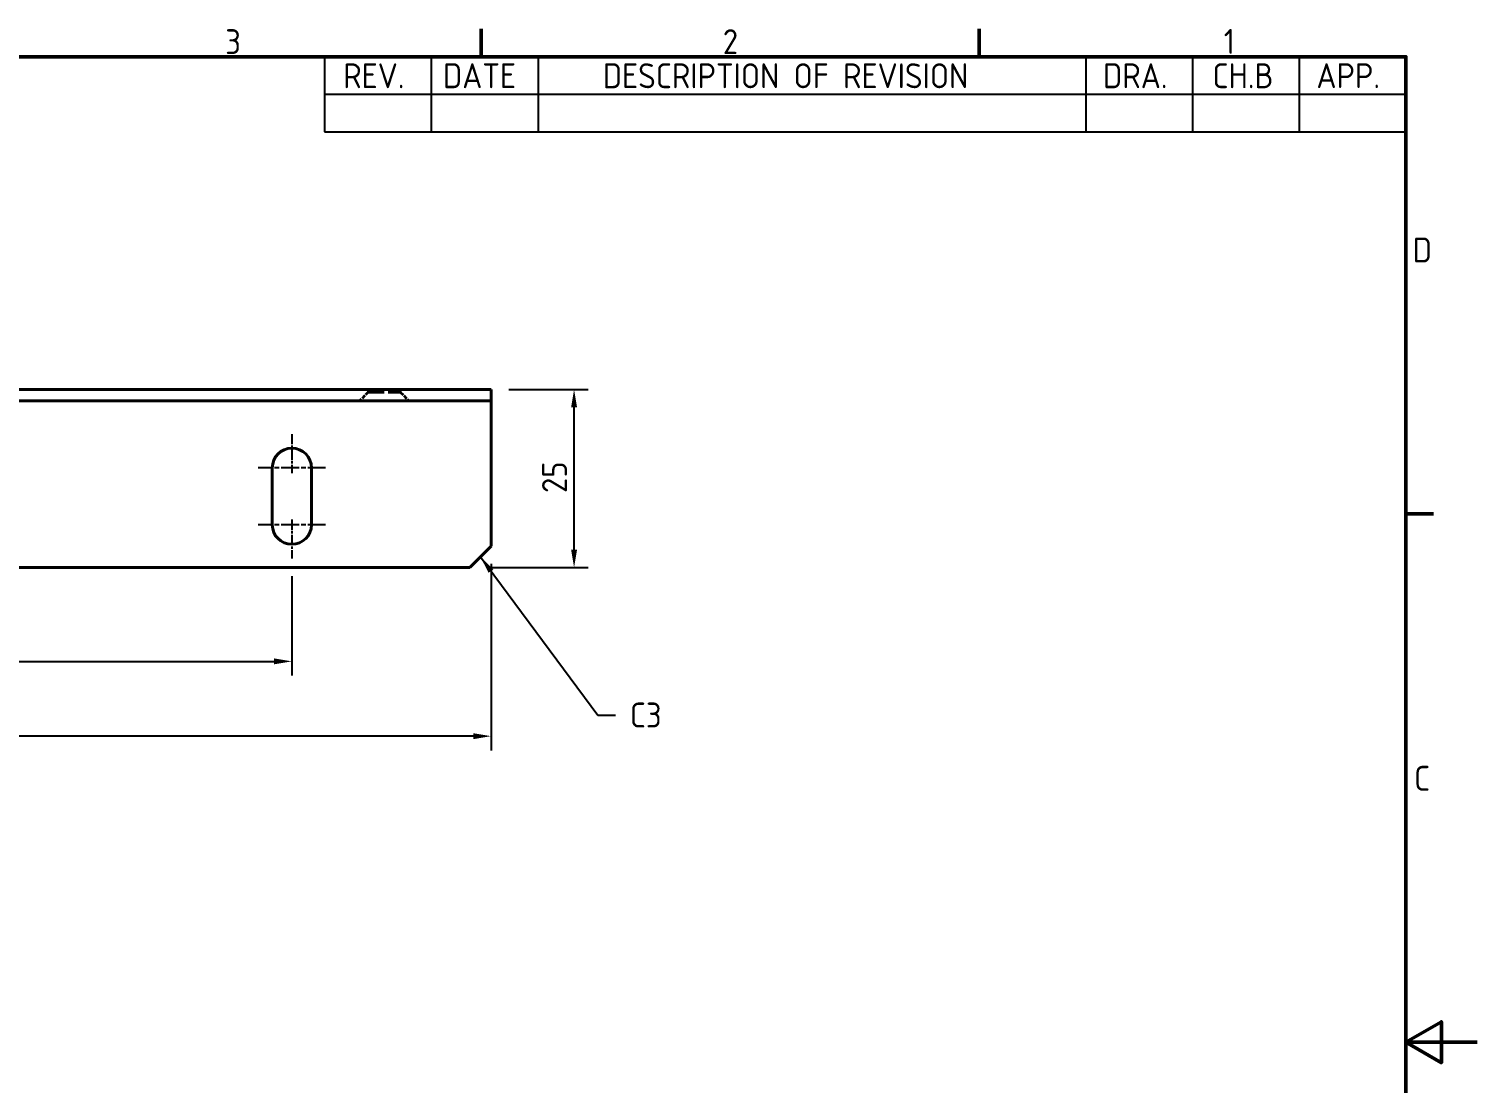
# Model space of a CAD drawing. Header units: millimetres. Extents: x 0 to 420, y 0 to 297.
# Drawn here: x 216.4 to 420, y 142.8 to 290.9 of the extents above; entities that cross this region are included whole.
import ezdxf

# ---------------------------------------------------------------- set-up
doc = ezdxf.new("R2010")
doc.units = ezdxf.units.MM
doc.linetypes.add('CHAIN', pattern=[0.35429999999999995, 0.2362, -0.0295, 0.0591, -0.0295])
doc.linetypes.add('DASHED', pattern=[0.2067, 0.1654, -0.0413])
doc.layers.get('0').update_dxf_attribs({"color": 3, "lineweight": 25})
for name, color, linetype, lineweight in [('가려진 것(ISO)', 2, 'DASHED', 35), ('가시적인 것(ISO)', 3, 'Continuous', 40), ('경계(ISO)', 7, 'Continuous', 50), ('기호(ISO)', 5, 'Continuous', 25), ('중심 표식(ISO)', 1, 'Continuous', 25), ('치수(ISO)', 2, 'Continuous', 25)]:
    doc.layers.add(name, color=color, linetype=linetype, lineweight=lineweight)
doc.styles.add('문자 텍스트_PSTEK_POSCO', font='isocp.shx')
doc.styles.add('치수 텍스트_PSTEK_POSCO', font='isocp.shx')
doc.dimstyles.new('치수_PSTEK_POSCO', dxfattribs={"dimtxt": 3.5, "dimasz": 2.5, "dimexe": 2, "dimexo": 2.5, "dimgap": 1, "dimtad": 1, "dimrnd": 1e-08, "dimdsep": 46, "dimtxsty": '치수 텍스트_PSTEK_POSCO', "dimcen": 0.09, "dimdle": 10, "dimclrd": 7, "dimclre": 7, "dimclrt": 2, "dimadec": 1, "dimazin": 2, "dimtfac": 1, "dimtmove": 0, "dimatfit": 3, "dimfxl": 0, "dimtolj": 1, "dimlwd": -1, "dimlwe": -1, "dimarcsym": 0})
doc.dimstyles.new('치수_PSTEK_POSCO$7', dxfattribs={"dimtxt": 3.5, "dimasz": 2.5, "dimexe": 2, "dimexo": 2.5, "dimgap": 1, "dimtad": 1, "dimrnd": 1e-08, "dimdsep": 46, "dimtxsty": '치수 텍스트_PSTEK_POSCO', "dimcen": 0.09, "dimdle": 10, "dimclrd": 7, "dimclre": 7, "dimclrt": 2, "dimadec": 1, "dimazin": 2, "dimtfac": 1, "dimtmove": 0, "dimatfit": 3, "dimfxl": 0, "dimtolj": 1, "dimlwd": -1, "dimlwe": -1, "dimarcsym": 0})

# ---------------------------------------------------------------- blocks, each defined once
blk = doc.blocks.new('경계 Default Border')
at = {"layer": '경계(ISO)'}
for p, q in [((280, 287.0000076293945), (280, 290.9000015258789)), ((350, 287.0000076293945), (350, 290.9000015258789)), ((410, 222.7499961853027), (413.8999938964844, 222.7499961853027))]:
    blk.add_line(p, q, dxfattribs=at)
at = {"layer": '경계(ISO)', "flags": 128}
for points in [[(10, 10), (10, 287.0000076293945), (410, 287.0000076293945), (410, 10), (10, 10)], [(420, 148.5000038146973), (410, 148.5000038146973), (415, 151.3867473602295), (415, 145.6132507324219), (410, 148.5000038146973)]]:
    blk.add_lwpolyline(points, dxfattribs=at)
at = {"layer": '경계(ISO)', "color": 2, "char_height": 3.499999940395355, "attachment_point": 7, "style": '문자 텍스트_PSTEK_POSCO'}
for s, insert in [('3', (244.0299628911206, 287.3666269379668)), ('2', (313.9823627700749, 287.3666269379668)), ('1', (384.4004104957878, 287.4)), ('D', (410.9579818578792, 258.0916269677691)), ('C', (411.1519627901149, 183.8416269677691))]:
    blk.add_mtext(s, dxfattribs=dict(at, insert=insert))
blk = doc.blocks.new('*D25')
at = {"layer": 'Defpoints', "color": 0, "transparency": 16777216}
for p in [(35.39649759767256, 218.2259413494465), (281.3964975976726, 218.2259413494464), (35.39649759767256, 191.5092186442006)]:
    blk.add_point(p, dxfattribs=at)
at = {"layer": '치수(ISO)', "color": 7, "transparency": 16777216}
for p, q in [((35.39649759767256, 215.7259413494465), (35.39649759767256, 189.5092186442006)), ((281.3964975976726, 215.7259413494464), (281.3964975976726, 189.5092186442006)), ((278.8964975976726, 191.5092186442006), (37.89649759767256, 191.5092186442006))]:
    blk.add_line(p, q, dxfattribs=at)
for points in [[(37.89649759767256, 191.9258853108672), (37.89649759767256, 191.0925519775339), (35.39649759767256, 191.5092186442006)], [(278.8964975976726, 191.9258853108672), (278.8964975976726, 191.0925519775339), (281.3964975976726, 191.5092186442006)]]:
    blk.add_solid(points, dxfattribs=at)
at = {"layer": '치수(ISO)', "color": 2, "transparency": 16777216, "insert": (154.9402475976726, 194.2595631323896), "char_height": 3.5, "attachment_point": 4, "style": '치수 텍스트_PSTEK_POSCO'}
blk.add_mtext('\\A1;246', dxfattribs=at)
blk = doc.blocks.new('*D26')
at = {"layer": 'Defpoints', "color": 0, "transparency": 16777216}
for p in [(281.3964975976725, 240.2259413494504), (293.0724843734542, 240.2259413494504), (278.3964975976726, 215.2259413494464)]:
    blk.add_point(p, dxfattribs=at)
at = {"layer": '치수(ISO)', "color": 7, "transparency": 16777216}
for p, q in [((283.8964975976725, 240.2259413494504), (295.0724843734542, 240.2259413494504)), ((293.0724843734542, 217.7259413494464), (293.0724843734542, 237.7259413494504)), ((280.8964975976726, 215.2259413494464), (295.0724843734542, 215.2259413494464))]:
    blk.add_line(p, q, dxfattribs=at)
for points in [[(292.6558177067875, 237.7259413494504), (293.4891510401209, 237.7259413494504), (293.0724843734542, 240.2259413494504)], [(292.6558177067875, 217.7259413494464), (293.4891510401209, 217.7259413494464), (293.0724843734542, 215.2259413494464)]]:
    blk.add_solid(points, dxfattribs=at)
at = {"layer": '치수(ISO)', "color": 2, "transparency": 16777216, "insert": (290.3221398852651, 225.6840149996551), "char_height": 3.5, "attachment_point": 4, "rotation": 90, "style": '치수 텍스트_PSTEK_POSCO'}
blk.add_mtext('\\A1;25', dxfattribs=at)
blk = doc.blocks.new('*D28')
at = {"layer": 'Defpoints', "color": 0, "transparency": 16777216}
for p in [(63.39649759767255, 216.4759413494463), (253.3964975976725, 216.4759413494463), (253.3964975976725, 202.0243489679229)]:
    blk.add_point(p, dxfattribs=at)
at = {"layer": '치수(ISO)', "color": 7, "transparency": 16777216}
for p, q in [((63.39649759767255, 213.9759413494463), (63.39649759767255, 200.0243489679229)), ((253.3964975976725, 213.9759413494463), (253.3964975976725, 200.0243489679229)), ((65.89649759767255, 202.0243489679229), (250.8964975976725, 202.0243489679229))]:
    blk.add_line(p, q, dxfattribs=at)
for points in [[(65.89649759767255, 202.4410156345895), (65.89649759767255, 201.6076823012562), (63.39649759767255, 202.0243489679229)], [(250.8964975976725, 202.4410156345895), (250.8964975976725, 201.6076823012562), (253.3964975976725, 202.0243489679229)]]:
    blk.add_solid(points, dxfattribs=at)
at = {"layer": '치수(ISO)', "color": 2, "transparency": 16777216, "insert": (155.5890045665516, 204.7743489679229), "char_height": 3.5, "attachment_point": 4, "style": '치수 텍스트_PSTEK_POSCO'}
blk.add_mtext('\\A1;190', dxfattribs=at)

msp = doc.modelspace()

# ---------------------------------------------------------------- linework, layer by layer
at = {"layer": '가려진 것(ISO)', "ltscale": 0.6665437817573547}
for p, q in [((264.1464975976725, 240.2259413494484), (264.1464975976725, 239.8759413494484)), ((268.6464975976725, 240.2259413494484), (268.6464975976725, 239.8759413494484))]:
    msp.add_line(p, q, dxfattribs=at)
at = {"layer": '가려진 것(ISO)', "ltscale": 3.366959810256958}
for p, q in [((264.1464975976725, 239.8759413494484), (262.8964975976725, 238.6259413494484)), ((268.6464975976725, 239.8759413494484), (269.8964975976725, 238.6259413494484))]:
    msp.add_line(p, q, dxfattribs=at)
at = {"layer": '가려진 것(ISO)', "ltscale": 13.46340656280518}
msp.add_line((264.1464975976725, 239.8759413494484), (268.6464975976725, 239.8759413494484), dxfattribs=at)
at = {"layer": '가시적인 것(ISO)'}
for p, q in [((281.3964975976725, 240.2259413494504), (35.39649759767247, 240.2259413494505)), ((281.3964975976725, 238.6259413494504), (281.3964975976725, 240.2259413494504)), ((281.3964975976725, 238.6259413494504), (35.39649759767247, 238.6259413494504)), ((281.3964975976725, 238.6259413494469), (281.3964975976725, 237.0259413494464)), ((281.3964975976726, 237.0259413494464), (281.3964975976726, 218.2259413494464)), ((250.6464975976725, 221.2259413494463), (250.6464975976725, 229.2259413494463)), ((256.1464975976725, 229.2259413494463), (256.1464975976725, 221.2259413494463)), ((281.3964975976726, 218.2259413494464), (278.3964975976726, 215.2259413494464)), ((278.3964975976726, 215.2259413494464), (38.39649759767255, 215.2259413494465))]:
    msp.add_line(p, q, dxfattribs=at)
for centre, start, end in [((253.3964975976725, 229.2259413494464), 0, 180), ((253.3964975976725, 221.2259413494463), 180, 0)]:
    msp.add_arc(centre, 2.750000000000004, start, end, dxfattribs=at)
at = {"layer": '기호(ISO)'}
for p, q in [((258, 287.0000076293945), (410, 287.0000076293945)), ((258, 287.0000076293945), (258, 281.7200076889991)), ((273, 287.0000076293945), (273, 281.7200076889991)), ((288, 287.0000076293945), (288, 281.7200076889991)), ((365, 287.0000076293945), (365, 281.7200076889991)), ((380, 287.0000076293945), (380, 281.7200076889991)), ((395, 287.0000076293945), (395, 281.7200076889991)), ((410, 287.0000076293945), (410, 281.7200076889991)), ((258, 281.7200076889991), (410, 281.7200076889991)), ((258, 281.7200076889991), (258, 276.4400077486038)), ((273, 281.7200076889991), (273, 276.4400077486038)), ((288, 281.7200076889991), (288, 276.4400077486038)), ((365, 281.7200076889991), (365, 276.4400077486038)), ((380, 281.7200076889991), (380, 276.4400077486038)), ((395, 281.7200076889991), (395, 276.4400077486038)), ((410, 281.7200076889991), (410, 276.4400077486038)), ((258, 276.4400077486038), (410, 276.4400077486038))]:
    msp.add_line(p, q, dxfattribs=at)
at = {"layer": '중심 표식(ISO)', "linetype": 'CHAIN', "ltscale": 6.111540794372559}
for p, q in [((253.3964975976725, 233.9759413494464), (253.3964975976725, 228.4759413494464)), ((253.3964975976725, 221.9759413494463), (253.3964975976725, 216.4759413494463))]:
    msp.add_line(p, q, dxfattribs=at)
at = {"layer": '중심 표식(ISO)', "linetype": 'CHAIN', "ltscale": 10.55637073516846}
for p, q in [((258.1464975976726, 229.2259413494463), (248.6464975976725, 229.2259413494463)), ((258.1464975976726, 221.2259413494463), (248.6464975976725, 221.2259413494463))]:
    msp.add_line(p, q, dxfattribs=at)

# ---------------------------------------------------------------- block references
msp.add_blockref('경계 Default Border', (0, 0))

# ---------------------------------------------------------------- texts
at = {"layer": '기호(ISO)', "color": 2, "char_height": 3.499999940395355}
for s, insert, attachment_point, style in [('REV.', (260.6140011640621, 282.5724629595783), 7, '문자 텍스트_PSTEK_POSCO'), ('DATE', (274.6399247737957, 282.5724629595783), 7, '문자 텍스트_PSTEK_POSCO'), ('DESCRIPTION OF REVISION', (297.1098295541835, 282.5724629595783), 7, '문자 텍스트_PSTEK_POSCO'), ('DRA.', (367.4200202318264, 282.5724629595783), 7, '문자 텍스트_PSTEK_POSCO'), ('CH.B', (382.8079820962978, 282.5724629595783), 7, '문자 텍스트_PSTEK_POSCO'), ('APP.', (397.4228202389467, 282.5849778578407), 7, '문자 텍스트_PSTEK_POSCO'), ('{C3}', (300.9094855726328, 194.4841389771609), 4, '치수 텍스트_PSTEK_POSCO')]:
    msp.add_mtext(s, dxfattribs=dict(at, insert=insert, attachment_point=attachment_point, style=style))

# ---------------------------------------------------------------- dimensions: what is measured, and where the dimension line sits
at = {"layer": '치수(ISO)', "color": 7}
for base, p1, p2, angle, picture, middle in [((293.0724843734542, 240.2259413494504), (278.3964975976726, 215.2259413494464), (281.3964975976725, 240.2259413494504), 90, '*D26', (293.0724843734541, 227.7259413494484)), ((35.39649759767256, 191.5092186442006), (281.3964975976726, 218.2259413494464), (35.39649759767256, 218.2259413494465), 180, '*D25', (158.3964975976726, 191.5092186442006)), ((253.3964975976725, 202.0243489679229), (63.39649759767255, 216.4759413494463), (253.3964975976725, 216.4759413494463), 180, '*D28', (158.3964975976725, 202.0243489679229))]:
    dim = msp.add_linear_dim(base=base, p1=p1, p2=p2, angle=angle, dimstyle='치수_PSTEK_POSCO', override={"dimdec": 2, "dimtp": 0, "dimtm": -0, "dimtdec": 2, "dimtofl": 0, "dimatfit": 1}, dxfattribs=at)
    dim.commit()
    dim.dimension.update_dxf_attribs({"geometry": picture, "text_midpoint": middle, "dimtype": 160})

# ---------------------------------------------------------------- leaders
at = {"layer": '기호(ISO)', "color": 7, "annotation_type": 0, "has_hookline": 1, "hookline_direction": 0, "text_width": 4.158071266203458}
msp.add_leader([(279.8964975976726, 216.7259413494464), (296.4094855726328, 194.4841389771609), (298.9094855726328, 194.4841389771609)], dimstyle='치수_PSTEK_POSCO$7', override={"dimtad": 0}, dxfattribs=at)

doc.saveas('drawing.dxf')
